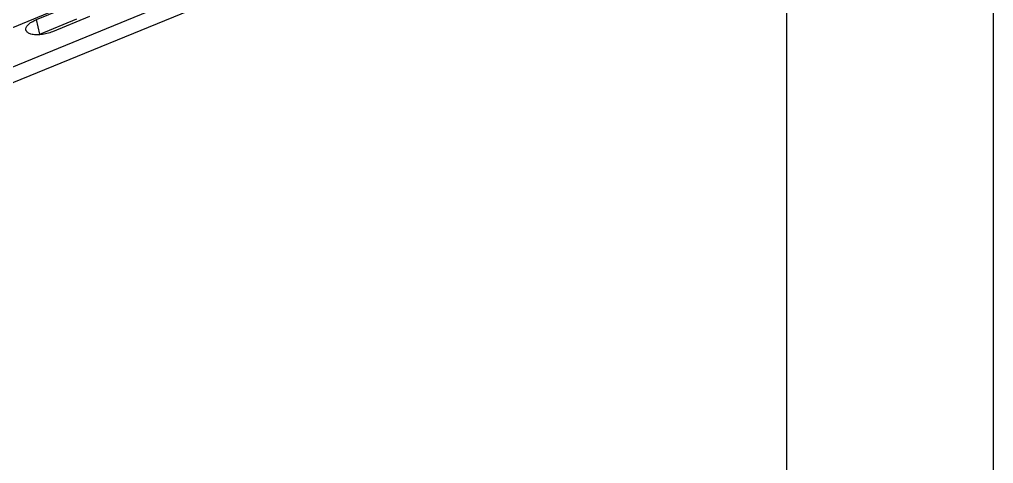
# Model space of a CAD drawing. Header units: millimetres. Extents: x 2325 to 6512, y -89 to 731.
# Drawn here: x 6393.9 to 6511.7, y 160.7 to 214.4 of the extents above; entities that cross this region are included whole.
import ezdxf

# ---------------------------------------------------------------- set-up
doc = ezdxf.new("R2010")
doc.units = ezdxf.units.MM

msp = doc.modelspace()

# ---------------------------------------------------------------- linework, layer by layer
at = {"color": 7, "linetype": 'Continuous'}
for p, q in [((6293.135, 167.7368), (6429.7473, 223.7472)), ((6293.5537, 165.9843), (6430.1661, 221.9948)), ((6314.1761, 181.1165), (6400.5315, 216.5218)), ((6395.9747, 214.4312), (6400.452, 216.2669)), ((6396.3935, 212.6788), (6395.9747, 214.4312)), ((6396.3935, 212.6788), (6400.8708, 214.5145)), ((6402.4001, 214.8003), (6397.9227, 212.9646)), ((6396.2466, 212.6155), (6396.3935, 212.6788))]:
    msp.add_line(p, q, dxfattribs=at)
for points in [[(6511.6815, -88.5887), (6511.6815, 436.4113), (5769.1815, 436.4113), (5769.1815, -88.5887)], [(5794.1815, -63.5887), (6486.6815, -63.5887), (6486.6815, 411.4113), (5794.1815, 411.4113)]]:
    msp.add_lwpolyline(points, close=True)
for points, start_tangent, end_tangent in [([(6394.7121, 213.1631), (6394.7362, 213.4565), (6394.9692, 213.8026), (6395.3959, 214.1385), (6395.9747, 214.4312)], (-0.21926909, 0.97566442), (0.92525337, 0.37934971)), ([(6397.9227, 212.9646), (6397.2486, 212.7437), (6396.5452, 212.6161), (6395.8812, 212.5945), (6395.3218, 212.6809), (6394.9216, 212.8668), (6394.7198, 213.1341), (6394.7121, 213.1631)], (-0.92525337, -0.37934971), (-0.21926909, 0.97566442))]:
    msp.add_spline(points, degree=3, dxfattribs=dict(at, start_tangent=start_tangent, end_tangent=end_tangent))

doc.saveas('drawing.dxf')
